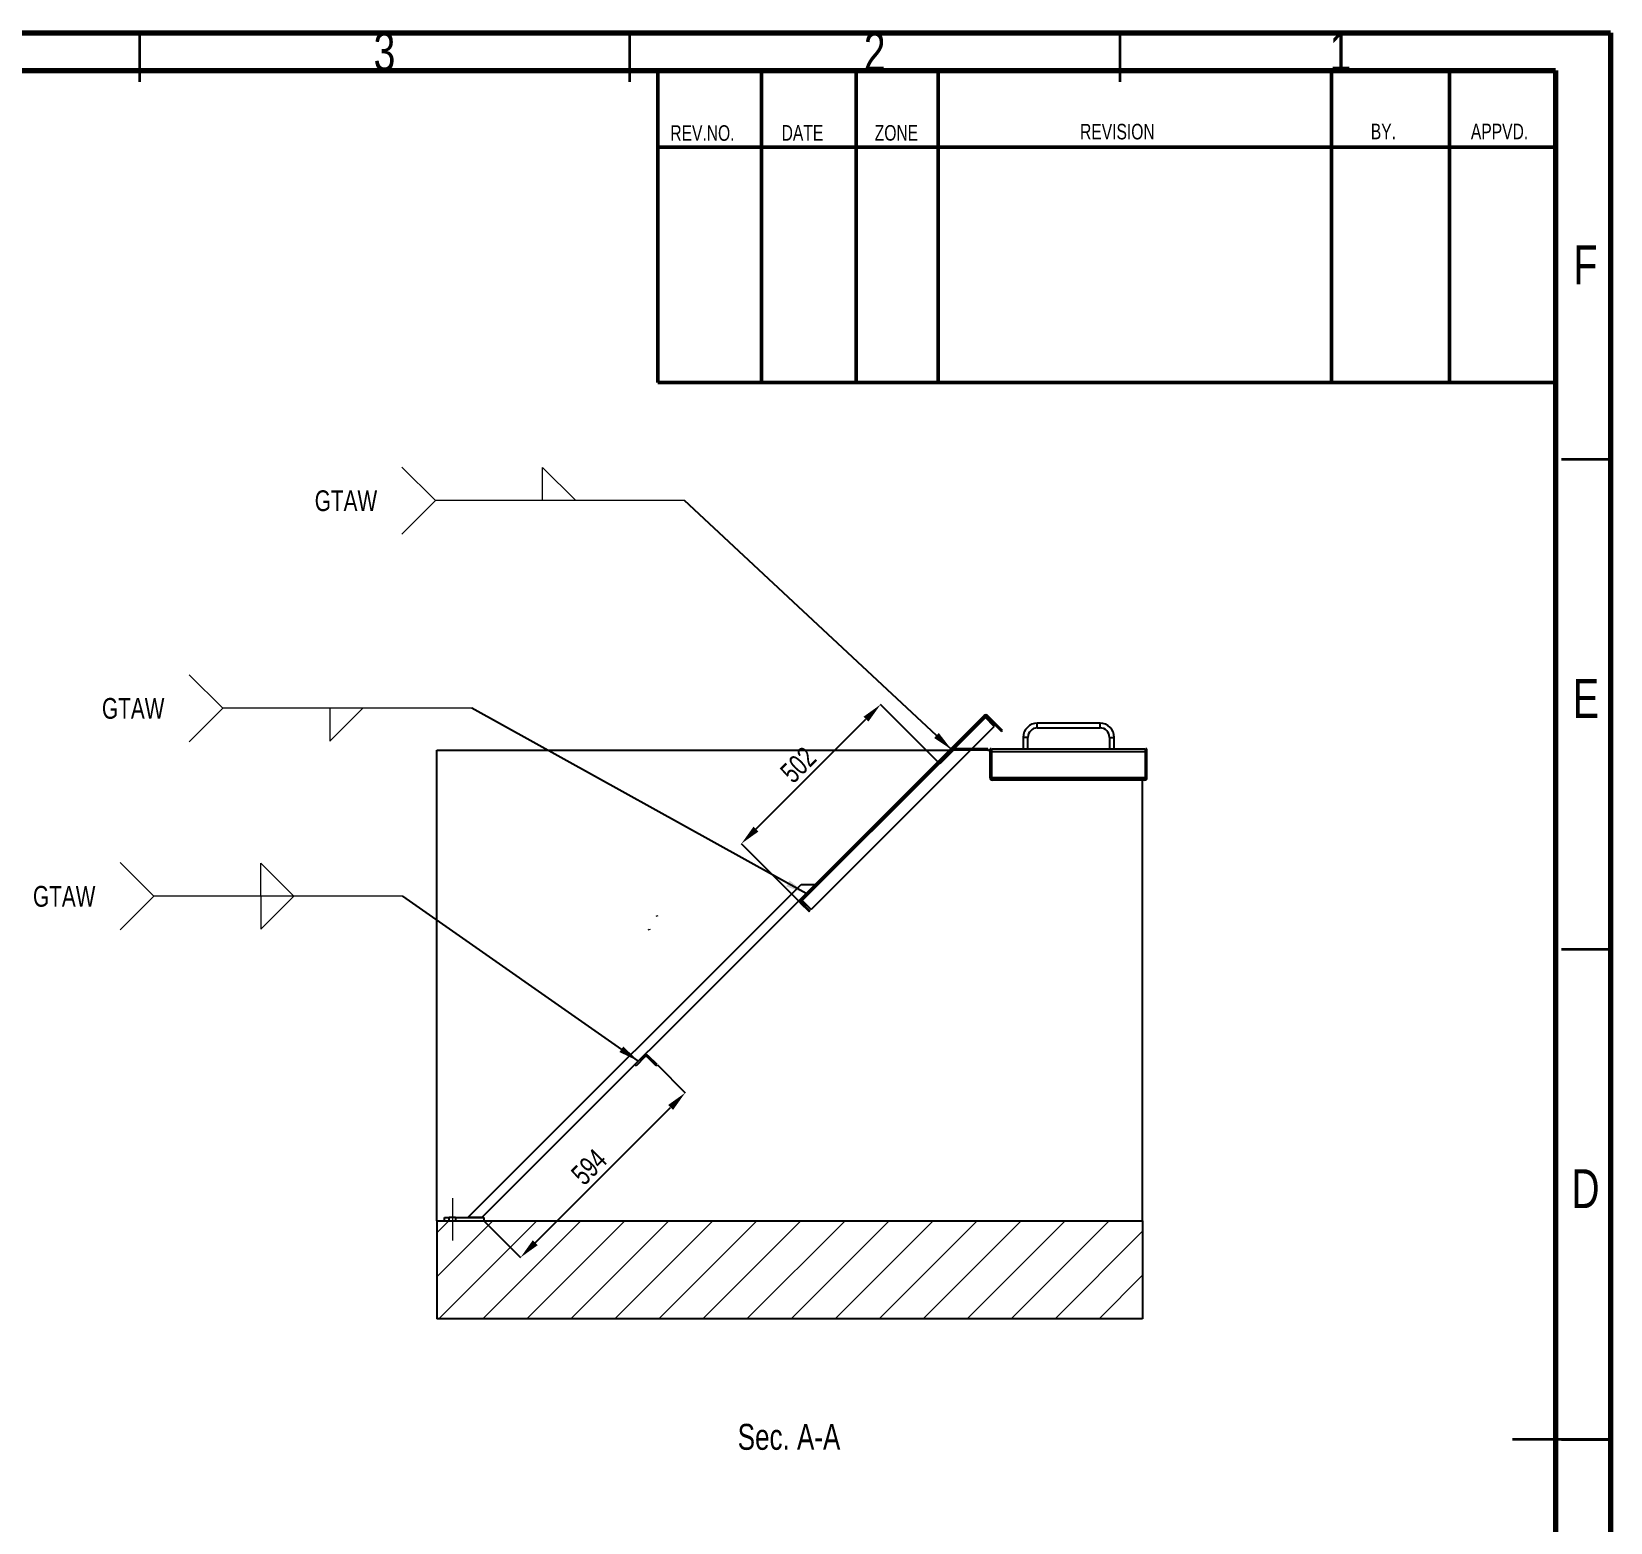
# Model space of a CAD drawing. Header units: millimetres. Extents: x 15 to 1266, y -324 to 294.
# Drawn here: x 681.7 to 842.7, y 137.6 to 289.7 of the extents above; entities that cross this region are included whole.
import ezdxf

# ---------------------------------------------------------------- set-up
doc = ezdxf.new("R2010")
doc.units = ezdxf.units.MM
doc.header["$PDSIZE"] = -1
doc.linetypes.add('CENTERX2', pattern=[20.32, 12.7, -2.54, 2.54, -2.54])
doc.layers.add('FORMAT', color=7, linetype='Continuous')
doc.styles.add('SLDTEXTSTYLE0', font='TXT', dxfattribs={"width": 0.75})
doc.dimstyles.new('SLDDIMSTYLE1', dxfattribs={"dimtxt": 0.18, "dimasz": 2.116667, "dimexe": 0, "dimexo": 0.0625, "dimgap": 0, "dimtad": 0, "dimtih": 1, "dimtoh": 1, "dimdec": 0, "dimrnd": 1e-09, "dimzin": 0, "dimdsep": 46, "dimtxsty": 'Standard', "dimsah": 1, "dimcen": 0.09, "dimadec": 0, "dimazin": 0, "dimtfac": 2.116667, "dimtdec": 0, "dimtofl": 0, "dimtmove": 0, "dimatfit": 3, "dimfxl": 1, "dimfrac": 2, "dimtolj": 1, "dimtzin": 0, "dimarcsym": 0})
doc.dimstyles.new('SLDDIMSTYLE2', dxfattribs={"dimtxt": 2.116667, "dimasz": 2.116667, "dimexe": 0, "dimexo": 0.0625, "dimgap": 0.529167, "dimtad": 1, "dimdec": 0, "dimlfac": 25, "dimrnd": 1e-09, "dimzin": 12, "dimdsep": 46, "dimtxsty": 'SLDTEXTSTYLE0', "dimsah": 1, "dimcen": 0.09, "dimadec": 0, "dimazin": 3, "dimtfac": 1, "dimtdec": 0, "dimtofl": 0, "dimtmove": 0, "dimatfit": 3, "dimfxl": 1, "dimfrac": 2, "dimtolj": 1, "dimtzin": 12, "dimarcsym": 0})
pattern_1 = [(45, (427.701, -2.435), (-6.7352, 6.7352), []), (45, (432.192, -2.435), (-6.7352, 6.7352), [])]

# ---------------------------------------------------------------- blocks, each defined once
blk = doc.blocks.new('*D596')
at = {"layer": 'Defpoints', "color": 0}
for p in [(768.26, 221.03), (774.19, 215.11), (760.06, 200.82)]:
    blk.add_point(p, dxfattribs=at)
at = {"layer": 'FORMAT', "color": 0, "lineweight": -2}
for p, q in [((774.14, 215.15), (768.26, 221.03)), ((755.55, 208.32), (766.77, 219.54)), ((760.02, 200.86), (754.06, 206.83))]:
    blk.add_line(p, q, dxfattribs=at)
at = {"layer": 'FORMAT', "color": 0}
for points in [[(766.52, 219.79), (767.02, 219.29), (768.26, 221.03)], [(755.3, 208.57), (755.8, 208.07), (754.06, 206.83)]]:
    blk.add_solid(points, dxfattribs=at)
at = {"layer": 'FORMAT', "color": 0, "insert": (759.11, 215.63), "char_height": 2.117, "attachment_point": 2, "rotation": 45, "style": 'SLDTEXTSTYLE0'}
blk.add_mtext('\\A1;502', dxfattribs=at)
blk = doc.blocks.new('*D597')
at = {"layer": 'Defpoints', "color": 0}
for p in [(745.47, 184.3), (748.34, 181.43), (727.79, 168.36)]:
    blk.add_point(p, dxfattribs=at)
at = {"layer": 'FORMAT', "color": 0, "lineweight": -2}
for p, q in [((745.51, 184.26), (748.34, 181.43)), ((733.03, 166.12), (746.85, 179.93)), ((727.84, 168.32), (731.54, 164.62))]:
    blk.add_line(p, q, dxfattribs=at)
at = {"layer": 'FORMAT', "color": 0}
for points in [[(746.6, 180.18), (747.1, 179.68), (748.34, 181.43)], [(732.78, 166.37), (733.28, 165.87), (731.54, 164.62)]]:
    blk.add_solid(points, dxfattribs=at)
at = {"layer": 'FORMAT', "color": 0, "insert": (737.78, 174.61), "char_height": 2.117, "attachment_point": 2, "rotation": 45, "style": 'SLDTEXTSTYLE0'}
blk.add_mtext('\\A1;594', dxfattribs=at)
blk = doc.blocks.new('SW_SYMBOL_AWLD_FILL')
at = {"color": 0, "linetype": 'Continuous', "lineweight": 0}
for p, q in [((0, 0), (0, 1250)), ((0, 1250), (1250, 0)), ((1250, 0), (0, 0))]:
    blk.add_line(p, q, dxfattribs=at)
blk = doc.blocks.new('SW_WELDSYMBOL_0')
at = {"color": 0, "linetype": 'Continuous', "lineweight": 0}
for p in [(-28.83, 3.43), (-28.83, -3.43), (0, 0)]:
    blk.add_line(p, (-25.4, 0), dxfattribs=at)
at = {"color": 0, "linetype": 'Continuous', "lineweight": 0, "xscale": 0.0027037109, "yscale": 0.0027037109, "zscale": 0.0027037109}
blk.add_blockref('SW_SYMBOL_AWLD_FILL', (-14.48, 0.01), dxfattribs=at)
at = {"color": 0, "linetype": 'Continuous', "lineweight": 0, "extrusion": (0, 0, -1), "xscale": 0.0027037109, "yscale": 0.0027037109, "zscale": 0.0027037109, "rotation": 180}
blk.add_blockref('SW_SYMBOL_AWLD_FILL', (14.48, 0.01), dxfattribs=at)
at = {"color": 0, "linetype": 'Continuous', "lineweight": 0, "insert": (-37.72, 1.05), "char_height": 2.117, "attachment_point": 1, "style": 'SLDTEXTSTYLE0'}
blk.add_mtext('GTAW', dxfattribs=at)
blk = doc.blocks.new('SW_WELDSYMBOL_1')
at = {"color": 0, "linetype": 'Continuous', "lineweight": 0}
for p in [(-28.83, 3.43), (-28.83, -3.43), (0, 0)]:
    blk.add_line(p, (-25.4, 0), dxfattribs=at)
at = {"color": 0, "linetype": 'Continuous', "lineweight": 0, "extrusion": (0, 0, -1), "xscale": 0.0027037109, "yscale": 0.0027037109, "zscale": 0.0027037109, "rotation": 180}
blk.add_blockref('SW_SYMBOL_AWLD_FILL', (14.48, 0.01), dxfattribs=at)
at = {"color": 0, "linetype": 'Continuous', "lineweight": 0, "insert": (-37.72, 1.05), "char_height": 2.117, "attachment_point": 1, "style": 'SLDTEXTSTYLE0'}
blk.add_mtext('GTAW', dxfattribs=at)
blk = doc.blocks.new('SW_WELDSYMBOL_2')
at = {"color": 0, "linetype": 'Continuous', "lineweight": 0}
for p in [(-28.83, 3.43), (-28.83, -3.43), (0, 0)]:
    blk.add_line(p, (-25.4, 0), dxfattribs=at)
at = {"color": 0, "linetype": 'Continuous', "lineweight": 0, "xscale": 0.0027037109, "yscale": 0.0027037109, "zscale": 0.0027037109}
blk.add_blockref('SW_SYMBOL_AWLD_FILL', (-14.48, 0.01), dxfattribs=at)
at = {"color": 0, "linetype": 'Continuous', "lineweight": 0, "insert": (-37.72, 1.05), "char_height": 2.117, "attachment_point": 1, "style": 'SLDTEXTSTYLE0'}
blk.add_mtext('GTAW', dxfattribs=at)

msp = doc.modelspace()

# ---------------------------------------------------------------- hatches: boundary and pattern name
at = {"linetype": 'Continuous', "lineweight": 18}
h = msp.add_hatch(dxfattribs=at)
h.set_pattern_fill('ANSI32', style=0)
h.set_pattern_definition(pattern_1)
edge = h.paths.add_edge_path(flags=0)
edge.add_arc((760.2346761, 200.9869513), 0.12, 135, 225, ccw=False)
edge.add_line((760.1498233, 201.0718041), (778.9015808, 219.8235617))
edge.add_arc((778.9864337, 219.7387089), 0.12, 45, 135, ccw=False)
edge.add_line((779.0712865, 219.8235617), (780.5986371, 218.296211))
edge.add_line((780.5986371, 218.296211), (780.6834899, 218.3810638))
edge.add_line((780.6834899, 218.3810638), (779.1561393, 219.9084145))
edge.add_arc((778.9864337, 219.7387089), 0.24, 45, 135)
edge.add_line((778.816728, 219.9084145), (760.0649705, 201.1566569))
edge.add_arc((760.2346761, 200.9869513), 0.24, 135, 225)
edge.add_line((760.0649705, 200.8172457), (760.9700671, 199.912149))
edge.add_line((760.9700671, 199.912149), (761.05492, 199.9970018))
edge.add_line((761.05492, 199.9970018), (760.1498233, 200.9020985))
at = {"linetype": 'Continuous', "lineweight": 0}
msp.add_hatch(color=7, dxfattribs=at).paths.add_polyline_path([(775.7620267, 216.5240076), (775.7345751, 216.5240076), (775.6020267, 216.5240076), (775.7151638, 216.6371447)], flags=0)
at = {"linetype": 'Continuous', "lineweight": 18}
h = msp.add_hatch(dxfattribs=at)
h.set_pattern_fill('ANSI32', style=0)
h.set_pattern_definition(pattern_1)
edge = h.paths.add_edge_path(flags=0)
edge.add_line((779.4254582, 216.5240076), (779.4254582, 213.5640076))
edge.add_arc((779.6654582, 213.5640076), 0.24, 180, 270)
edge.add_line((779.6654582, 213.3240076), (780.8654582, 213.3240076))
edge.add_line((780.8654582, 213.3240076), (780.8654582, 213.4440076))
edge.add_line((780.8654582, 213.4440076), (779.6654582, 213.4440076))
edge.add_arc((779.6654582, 213.5640076), 0.12, 180, 270, ccw=False)
edge.add_line((779.5454582, 213.5640076), (779.5454582, 216.5240076))
edge.add_line((779.5454582, 216.5240076), (779.4254582, 216.5240076))
h = msp.add_hatch(dxfattribs=at)
h.set_pattern_fill('ANSI32', style=0)
h.set_pattern_definition(pattern_1)
edge = h.paths.add_edge_path(flags=0)
edge.add_line((793.9854582, 213.3240076), (795.1854582, 213.3240076))
edge.add_arc((795.1854582, 213.5640076), 0.24, 270, 360)
edge.add_line((795.4254582, 213.5640076), (795.4254582, 216.5240076))
edge.add_line((795.4254582, 216.5240076), (795.3054582, 216.5240076))
edge.add_line((795.3054582, 216.5240076), (795.3054582, 213.5640076))
edge.add_arc((795.1854582, 213.5640076), 0.12, 270, 360, ccw=False)
edge.add_line((795.1854582, 213.4440076), (793.9854582, 213.4440076))
edge.add_line((793.9854582, 213.4440076), (793.9854582, 213.3240076))
h = msp.add_hatch(dxfattribs=at)
h.set_pattern_fill('ANSI32', style=0)
h.set_pattern_definition(pattern_1)
h.paths.add_polyline_path([(781.1854582, 213.3240076), (784.0654582, 213.3240076), (784.0654582, 213.4440076), (781.1854582, 213.4440076)], flags=0)
h = msp.add_hatch(dxfattribs=at)
h.set_pattern_fill('ANSI32', style=0)
h.set_pattern_definition(pattern_1)
h.paths.add_polyline_path([(784.3854582, 213.3240076), (787.2654582, 213.3240076), (787.2654582, 213.4440076), (784.3854582, 213.4440076)], flags=0)
h = msp.add_hatch(dxfattribs=at)
h.set_pattern_fill('ANSI32', style=0)
h.set_pattern_definition(pattern_1)
h.paths.add_polyline_path([(787.5854582, 213.3240076), (790.4654582, 213.3240076), (790.4654582, 213.4440076), (787.5854582, 213.4440076)], flags=0)
h = msp.add_hatch(dxfattribs=at)
h.set_pattern_fill('ANSI32', style=0)
h.set_pattern_definition(pattern_1)
h.paths.add_polyline_path([(790.7854582, 213.3240076), (793.6654582, 213.3240076), (793.6654582, 213.4440076), (790.7854582, 213.4440076)], flags=0)
h = msp.add_hatch(dxfattribs=at)
h.set_pattern_fill('ANSI32', style=0)
h.set_pattern_definition(pattern_1)
h.paths.add_polyline_path([(726.1781076, 168.6840076), (727.5923211, 168.6840076), (761.5923211, 202.6840076), (760.1781076, 202.6840076)], flags=0)
h = msp.add_hatch(dxfattribs=at)
h.set_pattern_fill('ANSI31', style=0)
h.set_pattern_definition([(45, (427.7014, -2.4346), (-2.245064, 2.245064), [])])
h.paths.add_polyline_path([(794.9923211, 168.3640076), (722.9923211, 168.3640076), (722.9923211, 158.3640076), (794.9923211, 158.3640076)], flags=0)
h = msp.add_hatch(dxfattribs=at)
h.set_pattern_fill('ANSI32', style=0)
h.set_pattern_definition(pattern_1)
h.paths.add_polyline_path([(723.7923211, 168.6840076), (723.7923211, 168.3640076), (724.2723211, 168.3640076), (724.2723211, 168.6840076)], flags=0)
h = msp.add_hatch(dxfattribs=at)
h.set_pattern_fill('ANSI32', style=0)
h.set_pattern_definition(pattern_1)
h.paths.add_polyline_path([(727.7923211, 168.3640076), (727.7923211, 168.6840076), (724.9123211, 168.6840076), (724.9123211, 168.3640076)], flags=0)

# ---------------------------------------------------------------- linework, layer by layer
at = {"color": 7, "linetype": 'Continuous', "lineweight": 70}
for p, q in [((442.7014293, 289.5653637), (842.7014293, 289.5653637)), ((842.7014293, 289.5653637), (842.7014293, 2.5653637)), ((447.7014293, 285.6988887), (837.1039014, 285.6988887)), ((837.1039014, 285.6988887), (837.1039014, 8.6988887))]:
    msp.add_line(p, q, dxfattribs=at)
at = {"color": 7, "linetype": 'Continuous', "lineweight": 35}
for p, q in [((692.7014293, 284.5653637), (692.7014293, 289.5653637)), ((742.7014293, 284.5653637), (742.7014293, 289.5653637)), ((792.7014293, 284.5653637), (792.7014293, 289.5653637)), ((837.7014293, 246.0653637), (842.7014293, 246.0653637)), ((837.7014293, 196.0653637), (842.7014293, 196.0653637)), ((842.7024293, 146.0653637), (832.7004293, 146.0653637)), ((837.7014293, 146.0653637), (842.7014293, 146.0653637))]:
    msp.add_line(p, q, dxfattribs=at)
at = {"color": 7, "linetype": 'Continuous', "lineweight": 50}
for p, q in [((745.5442903, 285.6988887), (745.5442903, 253.8759698)), ((756.1202289, 285.6988887), (756.1202289, 254.0126751)), ((765.7796396, 285.6988887), (765.7796396, 253.8759495)), ((774.1370865, 285.6988887), (774.1370865, 253.8759698)), ((814.2537721, 285.6988887), (814.2537721, 253.8759698)), ((826.290384, 285.6988887), (826.290384, 253.8759495)), ((837.1039014, 277.8831677), (745.5442903, 277.8831677)), ((837.1039014, 253.8759698), (745.5442903, 253.8759698))]:
    msp.add_line(p, q, dxfattribs=at)
at = {"color": 7, "linetype": 'Continuous', "lineweight": 25}
for p, q in [((778.816728, 219.9084156), (760.0649703, 201.156657)), ((778.9015806, 219.8235624), (760.1498235, 201.0718041)), ((779.8515302, 218.7936121), (778.9464337, 219.6987086)), ((780.5986369, 218.2962113), (779.0712864, 219.8235624)), ((780.6834901, 218.3810633), (779.1561395, 219.9084156)), ((790.6488896, 219.1240078), (784.2488897, 219.1240078)), ((779.8515302, 218.7936121), (777.581926, 216.5240079)), ((780.5986369, 218.2962113), (780.6834901, 218.3810633)), ((782.8088892, 217.6840072), (782.8088892, 216.4840072)), ((783.2888902, 216.4840072), (783.2888902, 217.6840072)), ((784.2488897, 218.644008), (790.6488896, 218.644008)), ((791.6088891, 217.6840072), (791.6088891, 216.4840072)), ((792.0888901, 216.4840072), (792.0888901, 217.6840072)), ((722.9923201, 216.3640075), (775.2723211, 216.3640075)), ((722.9923201, 168.3640068), (722.9923201, 216.3640075)), ((777.4219257, 216.3640075), (761.1797727, 200.1218546)), ((775.508301, 216.4302819), (774.1878131, 215.1097935)), ((775.6214381, 216.3171452), (774.3009502, 214.9966567)), ((779.2020268, 216.5240079), (775.7345751, 216.5240079)), ((779.2020268, 216.3640075), (775.7345751, 216.3640075)), ((779.2020268, 216.3640075), (779.2020268, 216.5240079)), ((779.2020268, 216.3640075), (779.4254583, 216.3640075)), ((779.545458, 216.5240079), (779.4254583, 216.5240079)), ((779.4254583, 213.5640078), (779.4254583, 216.5240079)), ((779.545458, 213.5640078), (779.545458, 216.5240079)), ((779.545458, 216.3640075), (779.602027, 216.3640075)), ((779.602027, 216.2440079), (779.602027, 216.4840072)), ((795.24889, 216.4840072), (779.602027, 216.4840072)), ((779.602027, 213.6236315), (779.602027, 216.2440079)), ((779.602027, 216.2440079), (795.24889, 216.2440079)), ((795.24889, 216.4840072), (795.24889, 216.2440079)), ((795.24889, 216.2440079), (795.24889, 213.6236315)), ((795.3054572, 213.5640078), (795.3054572, 216.5240079)), ((795.425458, 216.5240079), (795.3054572, 216.5240079)), ((795.425458, 213.5640078), (795.425458, 216.5240079)), ((774.1878131, 215.1097935), (774.3009502, 214.9966567)), ((779.602027, 213.6236315), (779.6654582, 213.6236315)), ((779.6654582, 213.5640078), (779.6654582, 213.6236315)), ((795.1854587, 213.5640078), (779.6654582, 213.5640078)), ((779.6654582, 213.4440082), (779.6654582, 213.5640078)), ((780.8654583, 213.4440082), (779.6654582, 213.4440082)), ((780.8654583, 213.3240073), (779.6654582, 213.3240073)), ((780.8654583, 213.3240073), (780.8654583, 213.4440082)), ((781.1854577, 213.4440082), (780.8654583, 213.4440082)), ((781.1854577, 213.3240073), (780.8654583, 213.3240073)), ((781.1854577, 213.4440082), (781.1854577, 213.3240073)), ((784.0654576, 213.4440082), (781.1854577, 213.4440082)), ((784.0654576, 213.3240073), (781.1854577, 213.3240073)), ((784.0654576, 213.3240073), (784.0654576, 213.4440082)), ((784.3854583, 213.4440082), (784.0654576, 213.4440082)), ((784.3854583, 213.3240073), (784.0654576, 213.3240073)), ((784.3854583, 213.4440082), (784.3854583, 213.3240073)), ((787.2654581, 213.4440082), (784.3854583, 213.4440082)), ((787.2654581, 213.3240073), (784.3854583, 213.3240073)), ((787.2654581, 213.3240073), (787.2654581, 213.4440082)), ((787.5854588, 213.4440082), (787.2654581, 213.4440082)), ((787.5854588, 213.3240073), (787.2654581, 213.3240073)), ((787.5854588, 213.4440082), (787.5854588, 213.3240073)), ((790.4654587, 213.4440082), (787.5854588, 213.4440082)), ((790.4654587, 213.3240073), (787.5854588, 213.3240073)), ((790.4654587, 213.3240073), (790.4654587, 213.4440082)), ((790.7854581, 213.4440082), (790.4654587, 213.4440082)), ((790.7854581, 213.3240073), (790.4654587, 213.3240073)), ((790.7854581, 213.4440082), (790.7854581, 213.3240073)), ((793.6654592, 213.4440082), (790.7854581, 213.4440082)), ((793.6654592, 213.3240073), (790.7854581, 213.3240073)), ((793.6654592, 213.3240073), (793.6654592, 213.4440082)), ((793.9854575, 213.4440082), (793.6654592, 213.4440082)), ((793.9854575, 213.3240073), (793.6654592, 213.3240073)), ((793.9854575, 213.4440082), (793.9854575, 213.3240073)), ((795.1854587, 213.4440082), (793.9854575, 213.4440082)), ((795.1854587, 213.3240073), (793.9854575, 213.3240073)), ((794.9923206, 168.3640068), (794.9923206, 213.3240073)), ((795.24889, 213.6236315), (795.1854587, 213.6236315)), ((795.1854587, 213.5640078), (795.1854587, 213.6236315)), ((795.1854587, 213.5640078), (795.1854587, 213.4440082)), ((726.1781073, 168.6840075), (760.1781071, 202.6840075)), ((761.5923208, 202.6840075), (727.5923205, 168.6840075)), ((760.1781071, 202.6840075), (761.5923208, 202.6840075)), ((760.0649703, 200.8172457), (760.9700674, 199.912149)), ((760.1498235, 200.9020985), (761.05492, 199.9970018)), ((760.2746761, 201.0269513), (761.1797727, 200.1218546)), ((760.9700674, 199.912149), (761.05492, 199.9970018)), ((744.1126418, 185.2043276), (743.2075453, 184.2992311)), ((745.4702855, 184.2992311), (744.5651889, 185.2043276)), ((743.2075453, 184.2992311), (743.3206821, 184.1860943)), ((744.2257786, 185.0911909), (743.3206821, 184.1860943)), ((745.3571487, 184.1860943), (744.4520522, 185.0911909)), ((745.3571487, 184.1860943), (745.4702855, 184.2992311)), ((722.9923201, 168.3640068), (722.9923201, 158.3640068)), ((722.9923201, 168.3640068), (794.9923206, 168.3640068)), ((723.7923193, 168.3640068), (723.7923193, 168.6840075)), ((723.7923193, 168.6840075), (724.2723227, 168.6840075)), ((723.7923193, 168.3640068), (724.2723227, 168.3640068)), ((724.2723227, 168.3640068), (724.2723227, 168.6840075)), ((724.9123192, 168.6840075), (724.2723227, 168.6840075)), ((724.9123192, 168.6840075), (724.9123192, 168.3640068)), ((724.9123192, 168.6840075), (727.7923203, 168.6840075)), ((724.9123192, 168.3640068), (727.7923203, 168.3640068)), ((727.5923205, 168.6840075), (726.1781073, 168.6840075)), ((727.7923203, 168.6840075), (727.7923203, 168.3640068)), ((794.9923206, 168.3640068), (794.9923206, 158.3640068)), ((794.9923206, 158.3640068), (722.9923201, 158.3640068))]:
    msp.add_line(p, q, dxfattribs=at)
at = {"color": 8, "linetype": 'Continuous', "lineweight": 25}
for p, q in [((778.9464337, 219.6987086), (775.7717324, 216.5240079)), ((784.2488897, 218.644008), (784.2488897, 219.1240078)), ((790.6488896, 218.644008), (790.6488896, 219.1240078)), ((783.2888902, 217.6840072), (782.8088892, 217.6840072)), ((791.6088891, 217.6840072), (792.0888901, 217.6840072)), ((774.272666, 215.0249415), (760.2746761, 201.0269513))]:
    msp.add_line(p, q, dxfattribs=at)
at = {"color": 7, "linetype": 'Continuous', "lineweight": 0}
for p, q in [((775.7620267, 216.5240076), (775.7151638, 216.6371447)), ((774.3009503, 214.9966569), (774.0746761, 214.9966569)), ((744.7530992, 198.0873471), (744.5345351, 198.028783)), ((745.5530992, 199.4729877), (745.3345351, 199.4144237))]:
    msp.add_line(p, q, dxfattribs=at)
at = {"color": 7, "linetype": 'CENTERX2', "lineweight": 18}
msp.add_line((724.5923211, 170.6840076), (724.5923211, 166.3640076), dxfattribs=at)
at = {"color": 7, "linetype": 'Continuous', "lineweight": 25}
for centre, radius, start, end in [((778.9864337, 219.7387089), 0.24, 45, 135), ((778.9864337, 219.7387089), 0.12, 45, 135), ((784.2488897, 217.6840076), 1.44, 90, 180), ((790.6488897, 217.6840076), 1.44, 0, 90), ((784.2488897, 217.6840076), 0.96, 90, 180), ((790.6488897, 217.6840076), 0.96, 0, 90), ((775.7345751, 216.2040076), 0.32, 90, 135), ((775.7345751, 216.2040076), 0.16, 90, 135), ((779.6654582, 213.5640076), 0.24, 180, 270), ((779.6654582, 213.5640076), 0.12, 180, 270), ((795.1854582, 213.5640076), 0.12, 270, 0), ((795.1854582, 213.5640076), 0.24, 270, 0), ((760.2346761, 200.9869513), 0.24, 135, 225), ((760.2346761, 200.9869513), 0.12, 135, 225), ((744.3389157, 184.9780538), 0.32, 45, 135), ((744.3389157, 184.9780538), 0.16, 45, 135)]:
    msp.add_arc(centre, radius, start, end, dxfattribs=at)
for points, knots in [([(778.9464337, 219.6987086), (778.9405524, 219.7037322), (778.928426, 219.7140902), (778.8992369, 219.7281395), (778.8624464, 219.7378424), (778.8333632, 219.7398405), (778.8189992, 219.7390632), (778.8174698, 219.7388249), (778.816728, 219.7387093)], [0, 0, 0, 0, 0.1155942998, 0.2383384315, 0.499999693, 0.7616578226, 0.8844040941, 1, 1, 1, 1]), ([(778.9464337, 219.6987086), (778.9352163, 219.7090526), (778.912417, 219.7300765), (778.877617, 219.7553342), (778.8575371, 219.7661392), (778.8488394, 219.7708195)], [0, 0, 0, 0, 0.354427817, 0.72036698, 1, 1, 1, 1]), ([(760.2025652, 201.1245457), (760.207246, 201.1158482), (760.2180522, 201.0957689), (760.2433078, 201.0609675), (760.264332, 201.0381686), (760.2746761, 201.0269513)], [0, 0, 0, 0, 0.2796361069, 0.6455729085, 1, 1, 1, 1]), ([(760.2346766, 201.156657), (760.2345605, 201.1559153), (760.2343212, 201.154386), (760.2335444, 201.1400217), (760.2355422, 201.1109383), (760.2452454, 201.0741482), (760.2592944, 201.0449591), (760.2696525, 201.0328326), (760.2746761, 201.0269513)], [0, 0, 0, 0, 0.1155958874, 0.2383424532, 0.5000015445, 0.7616609386, 0.8844057041, 1, 1, 1, 1])]:
    msp.add_open_spline(points, degree=3, knots=knots, dxfattribs=at)
at = {"color": 7, "linetype": 'Continuous', "lineweight": 0}
for points in [[(774.3009503, 214.9966569), (774.1878132, 215.109794), (774.0746761, 214.9966569)], [(744.7530992, 198.0873471), (744.6145351, 198.1673471), (744.5345351, 198.028783)], [(745.5530992, 199.4729877), (745.4145351, 199.5529877), (745.3345351, 199.4144237)]]:
    msp.add_solid(points, dxfattribs=at)

# ---------------------------------------------------------------- block references
for name, p in [('SW_WELDSYMBOL_2', (748.2645763, 241.8310872)), ('SW_WELDSYMBOL_1', (726.5657106, 220.6462409)), ('SW_WELDSYMBOL_0', (719.5286129, 201.4725908))]:
    msp.add_blockref(name, p, dxfattribs=at)

# ---------------------------------------------------------------- texts
at = {"color": 7, "linetype": 'Continuous', "lineweight": 0, "style": 'SLDTEXTSTYLE0'}
for s, insert, char_height, attachment_point in [('3', (717.6614663, 289.6255178), 3.96875, 2), ('2', (767.6614663, 289.6255178), 3.96875, 2), ('1', (815.1614663, 289.6255178), 3.96875, 2), ('REVISION', (788.6093348, 280.271949), 1.5875, 1), ('BY.', (818.2624785, 280.2871669), 1.5875, 1), ('APPVD.', (828.4734696, 280.2871669), 1.5875, 1), ('REV.NO.', (746.8175542, 280.129591), 1.5875, 1), ('DATE', (758.1704761, 280.1448088), 1.5875, 1), ('ZONE', (767.6688012, 280.1448088), 1.5875, 1), ('F', (840.1591695, 267.8755178), 3.96875, 2), ('E', (840.2092382, 223.6255178), 3.96875, 2), ('D', (840.1541166, 173.6255178), 3.96875, 2), ('Sec. A-A', (758.9225, 147.6440618), 2.64583333, 2)]:
    msp.add_mtext(s, dxfattribs=dict(at, insert=insert, char_height=char_height, attachment_point=attachment_point))

# ---------------------------------------------------------------- dimensions: what is measured, and where the dimension line sits
at = {"layer": 'FORMAT'}
for base, p1, p2, picture, middle in [((768.2629253, 221.0346818), (760.0649705, 200.8172457), (774.1878132, 215.109794), '*D596', (760.9854355, 213.757192)), ((748.3434624, 181.4260553), (727.7923211, 168.3640076), (745.4702865, 184.2992313), '*D597', (739.6541587, 172.7367516))]:
    dim = msp.add_linear_dim(base=base, p1=p1, p2=p2, angle=45, dimstyle='SLDDIMSTYLE2', dxfattribs=at)
    dim.commit()
    dim.dimension.update_dxf_attribs({"geometry": picture, "text_midpoint": middle, "dimtype": 160})

# ---------------------------------------------------------------- leaders
at = {"color": 7, "linetype": 'Continuous', "lineweight": 0}
for points in [[(775.5083009, 216.4302817), (748.2645763, 241.8310872)], [(760.6590537, 201.7507402), (726.5657106, 220.6462409)], [(743.5574035, 184.6490899), (719.5286129, 201.4725908)]]:
    msp.add_leader(points, dimstyle='SLDDIMSTYLE1', dxfattribs=at)

doc.saveas('drawing.dxf')
